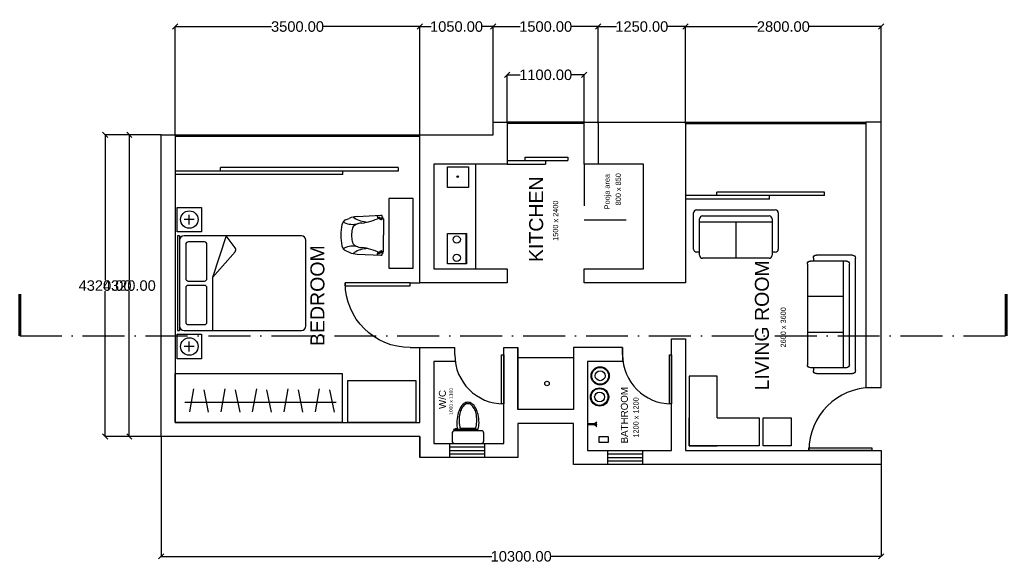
# Model space of a CAD drawing. Header units: millimetres. Extents: x 31008 to 110405, y 3669 to 34838.
# Drawn here: x 31008 to 45121, y 3669 to 11451 of the extents above; entities that cross this region are included whole.
import ezdxf

# ---------------------------------------------------------------- set-up
doc = ezdxf.new("R2010")
doc.units = ezdxf.units.MM
doc.header["$LTSCALE"] = 50
doc.header["$MEASUREMENT"] = 0
doc.linetypes.add('ACAD_ISO03W100', pattern=[30, 12, -18])
doc.linetypes.add('ACAD_ISO10W100', pattern=[18, 12, -3, 0, -3])
for name, color, linetype in [('door', 12, 'Continuous'), ('furniture', 100, 'Continuous'), ('railing', 230, 'Continuous'), ('walls', 30, 'Continuous'), ('windows', 130, 'Continuous')]:
    doc.layers.add(name, color=color, linetype=linetype)
doc.layers.add('measurement', color=50, linetype='Continuous', plot=False)
doc.styles.get("Standard").update_dxf_attribs({"font": 'arial.ttf'})
doc.dimstyles.get("Standard").update_dxf_attribs({"dimtxt": 150, "dimasz": 75, "dimexe": 0.18, "dimexo": 0.0625, "dimgap": 0.09, "dimtad": 0, "dimtih": 1, "dimtoh": 1, "dimzin": 0, "dimdsep": 46, "dimtxsty": 'Standard', "dimblk": 'OBLIQUE', "dimcen": 0.09, "dimadec": 0, "dimazin": 0, "dimtfac": 1, "dimtofl": 0, "dimtmove": 0, "dimatfit": 3, "dimldrblk": 'OBLIQUE', "dimfxl": 1, "dimtolj": 1, "dimtzin": 0, "dimarcsym": 0})

# ---------------------------------------------------------------- blocks, each defined once
blk = doc.blocks.new('*U2')
for p, q in [((0, 0), (0, -6)), ((40, 0), (40, -6))]:
    blk.add_line(p, q)
blk.add_lwpolyline([(0, 0), (0, 40), (1.75, 40), (1.75, 0)], close=True)
blk.add_arc((0, 0), 40, 0, 90)
blk = doc.blocks.new('_Oblique')
at = {"color": 0, "linetype": 'ByBlock', "lineweight": -2}
blk.add_line((-0.5, -0.5), (0.5, 0.5), dxfattribs=at)
blk = doc.blocks.new('*D9')
at = {"layer": 'Defpoints', "color": 0, "transparency": 16777216}
for p in [(32229, 9804), (33032, 9804), (33032, 5484)]:
    blk.add_point(p, dxfattribs=at)
at = {"layer": 'measurement', "color": 0, "lineweight": -2, "transparency": 16777216}
for p, q in [((33032, 9804), (32229, 9804)), ((32229, 9804), (32229, 7721)), ((32229, 5484), (32229, 7567)), ((33032, 5484), (32229, 5484))]:
    blk.add_line(p, q, dxfattribs=at)
at = {"layer": 'measurement', "color": 0, "lineweight": -2, "transparency": 16777216, "xscale": 75, "yscale": 75, "zscale": 75}
for p, rotation in [((32229, 9804), 90), ((32229, 5484), 270)]:
    blk.add_blockref('_Oblique', p, dxfattribs=dict(at, rotation=rotation))
at = {"layer": 'measurement', "color": 0, "transparency": 16777216, "insert": (32229, 7644), "char_height": 150, "attachment_point": 5}
blk.add_mtext('\\A1;4320.00', dxfattribs=at)
blk = doc.blocks.new('*D6')
at = {"layer": 'Defpoints', "color": 0, "transparency": 16777216}
for p in [(33032, 5484), (43332, 5084), (43332, 3768)]:
    blk.add_point(p, dxfattribs=at)
at = {"layer": 'measurement', "color": 0, "lineweight": -2, "transparency": 16777216}
for p, q in [((33032, 5484), (33032, 3767)), ((43332, 5084), (43332, 3767)), ((33032, 3768), (37761, 3768)), ((43332, 3768), (38602, 3768))]:
    blk.add_line(p, q, dxfattribs=at)
at = {"layer": 'measurement', "color": 0, "lineweight": -2, "transparency": 16777216, "xscale": 75, "yscale": 75, "zscale": 75, "rotation": 180}
blk.add_blockref('_Oblique', (33032, 3768), dxfattribs=at)
at = {"layer": 'measurement', "color": 0, "lineweight": -2, "transparency": 16777216, "xscale": 75, "yscale": 75, "zscale": 75}
blk.add_blockref('_Oblique', (43332, 3768), dxfattribs=at)
at = {"layer": 'measurement', "color": 0, "transparency": 16777216, "insert": (38182, 3768), "char_height": 150, "attachment_point": 5}
blk.add_mtext('\\A1;10300.00', dxfattribs=at)
blk = doc.blocks.new('*D10')
at = {"layer": 'Defpoints', "color": 0, "transparency": 16777216}
for p in [(32576, 9804), (33032, 9804), (33032, 5484)]:
    blk.add_point(p, dxfattribs=at)
at = {"layer": 'measurement', "color": 0, "lineweight": -2, "transparency": 16777216}
for p, q in [((33032, 9804), (32576, 9804)), ((32576, 9804), (32576, 7721)), ((32576, 5484), (32576, 7567)), ((33032, 5484), (32576, 5484))]:
    blk.add_line(p, q, dxfattribs=at)
at = {"layer": 'measurement', "color": 0, "lineweight": -2, "transparency": 16777216, "xscale": 75, "yscale": 75, "zscale": 75}
for p, rotation in [((32576, 9804), 90), ((32576, 5484), 270)]:
    blk.add_blockref('_Oblique', p, dxfattribs=dict(at, rotation=rotation))
at = {"layer": 'measurement', "color": 0, "transparency": 16777216, "insert": (32576, 7644), "char_height": 150, "attachment_point": 5}
blk.add_mtext('\\A1;4320.00', dxfattribs=at)
blk = doc.blocks.new('*D7')
at = {"layer": 'Defpoints', "color": 0, "transparency": 16777216}
for p in [(36732, 11352), (33232, 9804), (36732, 9804)]:
    blk.add_point(p, dxfattribs=at)
at = {"layer": 'measurement', "color": 0, "lineweight": -2, "transparency": 16777216}
for p, q in [((33232, 9804), (33232, 11352)), ((33232, 11352), (34612, 11352)), ((36732, 11352), (35351, 11352)), ((36732, 9804), (36732, 11352))]:
    blk.add_line(p, q, dxfattribs=at)
at = {"layer": 'measurement', "color": 0, "lineweight": -2, "transparency": 16777216, "xscale": 75, "yscale": 75, "zscale": 75, "rotation": 180}
blk.add_blockref('_Oblique', (33232, 11352), dxfattribs=at)
at = {"layer": 'measurement', "color": 0, "lineweight": -2, "transparency": 16777216, "xscale": 75, "yscale": 75, "zscale": 75}
blk.add_blockref('_Oblique', (36732, 11352), dxfattribs=at)
at = {"layer": 'measurement', "color": 0, "transparency": 16777216, "insert": (34982, 11352), "char_height": 150, "attachment_point": 5}
blk.add_mtext('\\A1;3500.00', dxfattribs=at)
blk = doc.blocks.new('*D11')
at = {"layer": 'Defpoints', "color": 0, "transparency": 16777216}
for p in [(37782, 11352), (37782, 9984), (36732, 9804)]:
    blk.add_point(p, dxfattribs=at)
at = {"layer": 'measurement', "color": 0, "lineweight": -2, "transparency": 16777216}
for p, q in [((36732, 9804), (36732, 11352)), ((36732, 11352), (36894, 11352)), ((37782, 11352), (37619, 11352)), ((37782, 9984), (37782, 11352))]:
    blk.add_line(p, q, dxfattribs=at)
at = {"layer": 'measurement', "color": 0, "lineweight": -2, "transparency": 16777216, "xscale": 75, "yscale": 75, "zscale": 75, "rotation": 180}
blk.add_blockref('_Oblique', (36732, 11352), dxfattribs=at)
at = {"layer": 'measurement', "color": 0, "lineweight": -2, "transparency": 16777216, "xscale": 75, "yscale": 75, "zscale": 75}
blk.add_blockref('_Oblique', (37782, 11352), dxfattribs=at)
at = {"layer": 'measurement', "color": 0, "transparency": 16777216, "insert": (37257, 11352), "char_height": 150, "attachment_point": 5}
blk.add_mtext('\\A1;1050.00', dxfattribs=at)
blk = doc.blocks.new('*D12')
at = {"layer": 'Defpoints', "color": 0, "transparency": 16777216}
for p in [(37782, 11352), (37782, 9984), (39282, 9984)]:
    blk.add_point(p, dxfattribs=at)
at = {"layer": 'measurement', "color": 0, "lineweight": -2, "transparency": 16777216}
for p, q in [((37782, 9984), (37782, 11352)), ((37782, 11352), (38169, 11352)), ((39282, 11352), (38894, 11352)), ((39282, 9984), (39282, 11352))]:
    blk.add_line(p, q, dxfattribs=at)
at = {"layer": 'measurement', "color": 0, "lineweight": -2, "transparency": 16777216, "xscale": 75, "yscale": 75, "zscale": 75, "rotation": 180}
blk.add_blockref('_Oblique', (37782, 11352), dxfattribs=at)
at = {"layer": 'measurement', "color": 0, "lineweight": -2, "transparency": 16777216, "xscale": 75, "yscale": 75, "zscale": 75}
blk.add_blockref('_Oblique', (39282, 11352), dxfattribs=at)
at = {"layer": 'measurement', "color": 0, "transparency": 16777216, "insert": (38532, 11352), "char_height": 150, "attachment_point": 5}
blk.add_mtext('\\A1;1500.00', dxfattribs=at)
blk = doc.blocks.new('*D8')
at = {"layer": 'Defpoints', "color": 0, "transparency": 16777216}
for p in [(39282, 11352), (39282, 9984), (40532, 9984)]:
    blk.add_point(p, dxfattribs=at)
at = {"layer": 'measurement', "color": 0, "lineweight": -2, "transparency": 16777216}
for p, q in [((39282, 9984), (39282, 11352)), ((39282, 11352), (39544, 11352)), ((40532, 11352), (40269, 11352)), ((40532, 9984), (40532, 11352))]:
    blk.add_line(p, q, dxfattribs=at)
at = {"layer": 'measurement', "color": 0, "lineweight": -2, "transparency": 16777216, "xscale": 75, "yscale": 75, "zscale": 75, "rotation": 180}
blk.add_blockref('_Oblique', (39282, 11352), dxfattribs=at)
at = {"layer": 'measurement', "color": 0, "lineweight": -2, "transparency": 16777216, "xscale": 75, "yscale": 75, "zscale": 75}
blk.add_blockref('_Oblique', (40532, 11352), dxfattribs=at)
at = {"layer": 'measurement', "color": 0, "transparency": 16777216, "insert": (39907, 11352), "char_height": 150, "attachment_point": 5}
blk.add_mtext('\\A1;1250.00', dxfattribs=at)
blk = doc.blocks.new('*D13')
at = {"layer": 'Defpoints', "color": 0, "transparency": 16777216}
for p in [(40532, 11352), (40532, 9984), (43332, 9984)]:
    blk.add_point(p, dxfattribs=at)
at = {"layer": 'measurement', "color": 0, "lineweight": -2, "transparency": 16777216}
for p, q in [((40532, 9984), (40532, 11352)), ((40532, 11352), (41561, 11352)), ((43332, 11352), (42303, 11352)), ((43332, 9984), (43332, 11352))]:
    blk.add_line(p, q, dxfattribs=at)
at = {"layer": 'measurement', "color": 0, "lineweight": -2, "transparency": 16777216, "xscale": 75, "yscale": 75, "zscale": 75, "rotation": 180}
blk.add_blockref('_Oblique', (40532, 11352), dxfattribs=at)
at = {"layer": 'measurement', "color": 0, "lineweight": -2, "transparency": 16777216, "xscale": 75, "yscale": 75, "zscale": 75}
blk.add_blockref('_Oblique', (43332, 11352), dxfattribs=at)
at = {"layer": 'measurement', "color": 0, "transparency": 16777216, "insert": (41932, 11352), "char_height": 150, "attachment_point": 5}
blk.add_mtext('\\A1;2800.00', dxfattribs=at)
blk = doc.blocks.new('*D14')
at = {"layer": 'Defpoints', "color": 0, "transparency": 16777216}
for p in [(39082, 10661), (37982, 9984), (39082, 9984)]:
    blk.add_point(p, dxfattribs=at)
at = {"layer": 'measurement', "color": 0, "lineweight": -2, "transparency": 16777216}
for p, q in [((37982, 9984), (37982, 10661)), ((37982, 10661), (38169, 10661)), ((39082, 10661), (38894, 10661)), ((39082, 9984), (39082, 10661))]:
    blk.add_line(p, q, dxfattribs=at)
at = {"layer": 'measurement', "color": 0, "lineweight": -2, "transparency": 16777216, "xscale": 75, "yscale": 75, "zscale": 75, "rotation": 180}
blk.add_blockref('_Oblique', (37982, 10661), dxfattribs=at)
at = {"layer": 'measurement', "color": 0, "lineweight": -2, "transparency": 16777216, "xscale": 75, "yscale": 75, "zscale": 75}
blk.add_blockref('_Oblique', (39082, 10661), dxfattribs=at)
at = {"layer": 'measurement', "color": 0, "transparency": 16777216, "insert": (38532, 10661), "char_height": 150, "attachment_point": 5}
blk.add_mtext('\\A1;1100.00', dxfattribs=at)
blk = doc.blocks.new('ghe 1600')
for p, q in [((-778.75, 166.875), (-778.75, 834.375)), ((-723.125, 890), (723.125, 890)), ((-611.875, 778.75), (611.875, 778.75)), ((778.75, 834.375), (778.75, 166.875)), ((-667.5, 55.625), (-667.5, 723.125)), ((-667.5, 667.5), (667.5, 667.5)), ((0, 667.5), (0, 0)), ((667.5, 723.125), (667.5, 55.625)), ((-667.5, 111.25), (-723.125, 111.25)), ((611.875, 0), (-611.875, 0)), ((723.125, 111.25), (667.5, 111.25))]:
    blk.add_line(p, q)
for centre, start, end in [((-723.125, 834.375), 90, 180), ((-611.875, 723.125), 90, 180), ((611.875, 723.125), 0, 90), ((723.125, 834.375), 0, 90), ((-723.125, 166.875), 180, 270), ((-611.875, 55.625), 180, 270), ((611.875, 55.625), 270, 0), ((723.125, 166.875), 270, 0)]:
    blk.add_arc(centre, 55.625, start, end)
blk = doc.blocks.new('sofa 2200')
for p, q in [((-2072, 151), (-2072, 818)), ((-2017, 874), (72, 874)), ((-1906, 762), (-39, 762)), ((128, 818), (128, 151)), ((-1961, 39), (-1961, 707)), ((-1961, 651), (16, 651)), ((-1306, 651), (-1306, -16)), ((-639, 651), (-639, -16)), ((16, 707), (16, 39)), ((-1961, 95), (-2017, 95)), ((72, 95), (16, 95)), ((-39, -16), (-1906, -16))]:
    blk.add_line(p, q)
for centre, start, end in [((-2017, 818), 90, 180), ((-1906, 707), 90, 180), ((-39, 707), 0, 90), ((72, 818), 0, 90), ((-2017, 151), 180, 270), ((-1906, 39), 180, 270), ((-39, 39), 270, 0), ((72, 151), 270, 0)]:
    blk.add_arc(centre, 55.6, start, end)
blk = doc.blocks.new('A$C238700B9')
for p, q in [((0.25, 0.65), (0.04, 0.65)), ((0.46, 0.65), (0.25, 0.65)), ((0, 0.61), (0, 0.49)), ((0.5, 0.49), (0.5, 0.61)), ((0.04, 0.45), (0.46, 0.45)), ((0.417, 0.425), (0.088, 0.425)), ((0.097, 0.45), (0.097, 0.425)), ((0.373, 0.407), (0.127, 0.407)), ((0.401, 0.45), (0.401, 0.425)), ((0.473, 0.443), (0.419, 0.443)), ((0.419, 0.443), (0.419, 0.428)), ((0.419, 0.428), (0.476, 0.428)), ((0.434, 0.443), (0.434, 0.45)), ((0.446, 0.45), (0.446, 0.443)), ((0.476, 0.428), (0.473, 0.443))]:
    blk.add_line(p, q)
for centre, radius, start, end in [((0.04, 0.61), 0.04, 90, 180), ((0.46, 0.61), 0.04, 0, 90), ((0.04, 0.49), 0.04, 180, 270), ((0.46, 0.49), 0.04, 270, 0), ((0.677, 0.3), 0.602, 168.0194, 177.6347), ((0.677, 0.325), 0.602, 180, 192.5733), ((0.591, 0.283), 0.481, 167.4267, 180), ((0.422, 0.32), 0.308, 163.5954, 167.4267), ((0.078, 0.32), 0.308, 12.5733, 16.4046), ((-0.091, 0.283), 0.481, 0, 12.5733), ((-0.177, 0.325), 0.602, 347.4267, 0), ((-0.177, 0.325), 0.602, 0, 9.5816), ((0.44, 0.434), 0.0169, 200.64, 339.36), ((0.466, 0.278), 0.385, 192.5733, 208.3008), ((0.591, 0.283), 0.481, 180, 192.5733), ((0.422, 0.245), 0.308, 192.5733, 208.3008), ((0.078, 0.245), 0.308, 331.6992, 347.4267), ((0.034, 0.278), 0.385, 331.6992, 347.4267), ((-0.091, 0.283), 0.481, 347.4267, 0), ((0.333, 0.206), 0.235, 208.3008, 232.4306), ((0.316, 0.188), 0.188, 208.3008, 232.4306), ((0.25, 0.099), 0.0988, 232.4306, 270), ((0.246, 0.091), 0.0682, 229.3166, 273.1139), ((0.254, 0.091), 0.0682, 266.8861, 310.6834), ((0.25, 0.099), 0.0988, 270, 307.5694), ((0.184, 0.188), 0.188, 307.5694, 331.6992), ((0.167, 0.206), 0.235, 307.5694, 331.6992)]:
    blk.add_arc(centre, radius, start, end)
blk = doc.blocks.new('A$C164346CA')
for p, q in [((0, 2.035), (0, 2)), ((1.5, 2.035), (0, 2.035)), ((1.5, 2), (1.5, 2.035)), ((1.5, 2), (0, 2)), ((0, 1.93), (0, 0.07)), ((0.673, 1.902), (0.132, 1.902)), ((1.364, 1.902), (0.823, 1.902)), ((1.5, 0.07), (1.5, 1.93)), ((0.092, 1.862), (0.092, 1.607)), ((0.713, 1.607), (0.713, 1.862)), ((0.783, 1.862), (0.783, 1.607)), ((1.404, 1.607), (1.404, 1.862)), ((0.132, 1.567), (0.673, 1.567)), ((0.823, 1.567), (1.364, 1.567)), ((0.839, 1.476), (0, 1.476)), ((0.839, 1.476), (1.245, 1.12)), ((1.5, 1.261), (0.839, 1.476)), ((1.308, 1.117), (1.5, 1.261)), ((0.07, 0), (1.43, 0))]:
    blk.add_line(p, q)
for centre, radius, start, end in [((0.07, 1.93), 0.07, 90, 180), ((0.132, 1.862), 0.04, 90, 180), ((0.673, 1.862), 0.04, 0, 90), ((0.823, 1.862), 0.04, 90, 180), ((1.364, 1.862), 0.04, 0, 90), ((1.43, 1.93), 0.07, 0, 90), ((0.132, 1.607), 0.04, 180, 270), ((0.673, 1.607), 0.04, 270, 0), ((0.823, 1.607), 0.04, 180, 270), ((1.364, 1.607), 0.04, 270, 0), ((1.278, 1.158), 0.05, 228.6958, 306.7579), ((0.07, 0.07), 0.07, 180, 270), ((1.43, 0.07), 0.07, 270, 0)]:
    blk.add_arc(centre, radius, start, end)
blk = doc.blocks.new('A$C16510C55')
for p, q in [((79, 640), (52, 577)), ((598, 640), (625, 577)), ((22, 443), (0, 41)), ((655, 443), (677, 41)), ((33, 99), (31, 65)), ((644, 99), (646, 65)), ((64, 0), (339, 0)), ((614, 0), (339, 0))]:
    blk.add_line(p, q)
for centre, radius, start, end in [((171, 601), 100, 96.3805, 157.031), ((109, 650), 21.2, 45.5254, 126.2468), ((339, -89), 809, 90, 102.761), ((339, -89), 809, 77.239, 90), ((506, 601), 100, 22.969, 83.6195), ((568, 650), 21.2, 53.7532, 134.4746), ((332, 442), 310, 154.3972, 179.9521), ((-193, 523), 347, 344.8788, 24.1964), ((253, 430), 100, 98.2423, 142.2714), ((339, -162), 699, 90, 98.2423), ((339, -162), 699, 81.7577, 90), ((424, 430), 100, 37.7286, 81.7577), ((870, 523), 347, 155.8036, 195.1212), ((345, 442), 310, 0.0479, 25.6028), ((37, 486), 12, 38.1382, 163.4905), ((-781, 477), 920, 333.4529, 353.1042), ((-421, 229), 538, 4.2641, 29.5168), ((332, 368), 200, 142.2714, 180.543), ((345, 368), 200, 359.457, 37.7286), ((1459, 477), 920, 186.8958, 206.5471), ((1099, 229), 538, 150.4832, 175.7359), ((640, 486), 12, 16.5095, 141.8618), ((25, 41), 25, 173.9961, 75.3808), ((9, 75), 33.6, 344.779, 99.7257), ((37, -41), 58, 78.3006, 101.6994), ((38, -6), 71.9, 78.7228, 95.0257), ((49, 41), 25, 270, 10.0083), ((66, 17), 17.4, 183.2091, 262.2329), ((48, 39), 25.8, 14.0669, 82.1014), ((629, 39), 25.8, 97.8986, 165.9331), ((629, 41), 25, 169.9917, 270), ((611, 17), 17.4, 277.7671, 356.7909), ((640, -6), 71.9, 84.9743, 101.2772), ((652, 41), 25, 104.6192, 6.0039), ((641, -41), 58, 78.3006, 101.6994), ((668, 75), 33.6, 80.2743, 195.221)]:
    blk.add_arc(centre, radius, start, end)
blk = doc.blocks.new('*U23')
for p, q in [((27, 137), (92, -181)), ((296, 134), (238, -195))]:
    blk.add_line(p, q)
blk = doc.blocks.new('*U24')
at = {"layer": 'furniture', "color": 0, "linetype": 'ByBlock', "lineweight": -2, "transparency": 16777216, "rotation": 89.99999999999999}
for p in [(25030, 11021), (25030, 10571), (25030, 10121), (25030, 9671), (25030, 9221)]:
    blk.add_blockref('*U23', p, dxfattribs=at)

msp = doc.modelspace()

# ---------------------------------------------------------------- linework, layer by layer
for p, q in [((39281.773, 9963.883), (39281.773, 9983.883)), ((38240.875, 9433.883), (38240.875, 9483.883)), ((38849.409, 9483.883), (38849.409, 9433.883)), ((33878.517, 9283.883), (33878.517, 9333.883)), ((36419.878, 9333.883), (36419.878, 9283.883)), ((35631.773, 9233.883), (35631.773, 9283.883)), ((40978.517, 8933.883), (40978.517, 8983.883)), ((42519.878, 8933.883), (42519.878, 8983.883)), ((37931.773, 6556.17), (37931.773, 6756.17)), ((37161.047, 5183.883), (37161.047, 5383.883)), ((37661.047, 5183.883), (37661.047, 5383.883))]:
    msp.add_line(p, q)
at = {"linetype": 'ACAD_ISO03W100'}
for p, q in [((39081.773, 9383.883), (39081.773, 8583.883)), ((39081.773, 8583.883), (39931.773, 8583.883))]:
    msp.add_line(p, q, dxfattribs=at)
at = {"linetype": 'ACAD_ISO10W100', "lineweight": 100}
for p, q in [((31008.5, 6923), (31008.5, 7673)), ((45121, 6923), (45121, 7673))]:
    msp.add_line(p, q, dxfattribs=at)
at = {"linetype": 'ACAD_ISO10W100'}
msp.add_line((31008.5, 6923), (45121, 6923), dxfattribs=at)
msp.add_circle((37259.916, 8041.899), 51.637)
at = {"layer": 'furniture'}
for p, q in [((37531.773, 7883.883), (37531.773, 9383.883)), ((33433.448, 8519.642), (33433.448, 8659.642)), ((33503.948, 8589.642), (33362.948, 8589.642)), ((37391.118, 8390.678), (37391.118, 7955.026)), ((33433.448, 6701.917), (33433.448, 6841.917)), ((33503.948, 6771.917), (33362.948, 6771.917)), ((38931.773, 6609.959), (38131.773, 6609.959)), ((35536, 5971.383), (33370.273, 5971.383)), ((39131.773, 5668.088), (39231.773, 5668.088)), ((39131.773, 5658.088), (39231.773, 5658.088)), ((39231.773, 5668.088), (39265.75, 5694.995)), ((39231.773, 5658.088), (39265.75, 5627.737)), ((39234.975, 5667.13), (39265.75, 5676.897)), ((39234.975, 5664.044), (39265.75, 5664.092)), ((39234.982, 5659.982), (39265.774, 5649.024))]:
    msp.add_line(p, q, dxfattribs=at)
for points in [[(37126.255, 9046.637), (37126.255, 9346.637), (37426.255, 9346.637), (37426.255, 9046.637)], [(36637.5, 7893.5), (36637.5, 8893.5), (36287.5, 8893.5), (36287.5, 7893.5)], [(33258.948, 8414.642), (33258.948, 8764.642), (33608.948, 8764.642), (33608.948, 8414.642)], [(37126.255, 7955.026), (37126.255, 8390.678), (37401.255, 8390.678), (37401.255, 7955.026)], [(33258.948, 6596.917), (33258.948, 6946.917), (33608.948, 6946.917), (33608.948, 6596.917)], [(35619.5, 5683.883), (33231.773, 5683.883), (33231.773, 6383.883), (35619.5, 6383.883)], [(35703.5, 5683.883), (35703.5, 6283.883), (36673, 6283.883), (36673, 5683.883)], [(41645.081, 5349.271), (41645.081, 5749.271), (42045.081, 5749.271), (42045.081, 5349.271)]]:
    msp.add_lwpolyline(points, close=True, dxfattribs=at)
for points in [[(40983.94, 5749.271), (40983.94, 6349.271), (40583.94, 6349.271), (40583.94, 5349.271), (40983.94, 5349.271)], [(40983.94, 5749.271), (41583.94, 5749.271), (41583.94, 5349.271), (40583.94, 5349.271), (40583.94, 5749.271)]]:
    msp.add_lwpolyline(points, dxfattribs=at)
msp.add_lwpolyline([(39425.997, 5401.094, 0.414213562), (39429.103, 5404.2), (39429.103, 5475.804, 0.414213562), (39425.997, 5478.91), (39293.575, 5478.91, 0.414213562), (39290.469, 5475.804), (39290.469, 5404.2, 0.414213562), (39293.575, 5401.094)], format="xyb", close=True, dxfattribs=at)
for centre, radius in [((37274.067, 9203.96), 10.415), ((33433.948, 8589.642), 125), ((37259.916, 8303.089), 51.637), ((33433.948, 6771.917), 125), ((39311.515, 6353.197), 130.318), ((39311.515, 6353.197), 120.318), ((39311.515, 6353.197), 70.318), ((38550.455, 6242.336), 32.331), ((39303.266, 6050.292), 130.318), ((39303.266, 6050.292), 120.318), ((39303.266, 6050.292), 70.318)]:
    msp.add_circle(centre, radius, dxfattribs=at)
at = {"layer": 'railing'}
for p, q in [((39081.773, 9983.883), (37981.773, 9983.883)), ((39081.773, 9963.883), (37981.773, 9963.883)), ((40531.773, 9963.883), (43111.773, 9963.883)), ((33231.773, 9803.883), (36731.773, 9803.883)), ((33231.773, 9783.883), (36731.773, 9783.883))]:
    msp.add_line(p, q, dxfattribs=at)
msp.add_lwpolyline([(40531.773, 9963.883), (40531.773, 9983.883), (43111.773, 9983.883)], dxfattribs=at)
at = {"layer": 'walls'}
for p, q in [((39281.773, 9963.883), (39281.773, 9383.883)), ((39631.773, 6756.17), (39631.773, 6556.17)), ((38131.773, 5668.895), (38131.773, 5183.883)), ((36731.773, 5483.883), (36731.773, 5183.883))]:
    msp.add_line(p, q, dxfattribs=at)
for points in [[(36731.773, 9803.883), (37781.773, 9803.883), (37781.773, 9983.883), (37981.773, 9983.883), (37981.773, 9383.883), (36931.773, 9383.883), (36931.773, 7883.883), (37981.773, 7883.883), (37981.773, 7683.883), (36731.773, 7683.883), (36731.773, 9803.883)], [(40531.773, 9963.883), (40531.773, 8933.883), (40531.773, 7683.883), (39081.773, 7683.883), (39081.773, 7883.883), (39931.773, 7883.883), (39931.773, 9383.883), (39081.773, 9383.883), (39081.773, 9983.883), (39281.773, 9983.883), (40531.773, 9983.883)], [(39631.773, 6556.17), (39131.773, 6556.17), (39131.773, 5283.883), (40331.773, 5283.883), (40331.773, 6883.883), (40531.773, 6883.883), (40531.773, 5283.883), (43131.773, 5283.883), (43331.773, 5283.883), (43331.773, 5083.883), (40131.773, 5083.883), (38931.773, 5083.883), (38931.773, 5668.895), (38131.773, 5668.895), (38131.773, 5183.883), (36731.773, 5183.883), (36731.773, 5483.883), (33031.773, 5483.883), (33031.773, 9803.883), (33231.773, 9803.883), (33231.773, 9283.883), (33231.773, 5683.883), (36731.773, 5683.883), (36731.773, 6756.17), (37231.773, 6756.17)], [(37238.249, 6556.17), (36931.773, 6556.17), (36931.773, 5383.883), (37931.773, 5383.883), (37931.773, 6756.17), (38131.773, 6756.17)], [(39631.773, 6756.17), (38931.773, 6756.17), (38931.773, 5868.895), (38131.773, 5868.895), (38131.773, 6756.17), (38131.773, 5868.895)]]:
    msp.add_lwpolyline(points, dxfattribs=at)
msp.add_lwpolyline([(43111.773, 9983.883), (43111.773, 6183.883), (43331.773, 6183.883), (43331.773, 9983.883)], close=True, dxfattribs=at)
at = {"layer": 'windows'}
for p, q in [((38240.875, 9483.883), (38849.409, 9483.883)), ((36419.878, 9333.883), (33878.517, 9333.883)), ((37981.773, 9433.883), (38849.409, 9433.883)), ((37981.773, 9383.883), (38531.773, 9383.883)), ((38531.773, 9433.883), (38531.773, 9383.883)), ((36419.878, 9283.883), (33231.773, 9283.883)), ((35631.773, 9233.883), (33231.773, 9233.883)), ((42519.878, 8933.883), (40531.773, 8933.883)), ((42519.878, 8983.883), (40978.517, 8983.883)), ((41731.773, 8883.883), (41731.773, 8933.883)), ((41731.773, 8883.883), (40531.773, 8883.883)), ((37161.047, 5333.883), (37661.047, 5333.883)), ((37161.047, 5283.883), (37661.047, 5283.883)), ((37161.047, 5233.883), (37661.047, 5233.883)), ((39418.58, 5283.883), (39418.58, 5083.883)), ((39418.58, 5233.883), (39918.58, 5233.883)), ((39918.58, 5283.883), (39918.58, 5083.883)), ((39418.58, 5183.883), (39918.58, 5183.883)), ((39418.58, 5133.883), (39918.58, 5133.883))]:
    msp.add_line(p, q, dxfattribs=at)

# ---------------------------------------------------------------- block references
at = {"layer": 'door'}
for p, xscale, yscale, zscale, rotation in [((36592.616, 7683.883), -23.19283880951475, 23.19283880951475, 23.19283880951475, 90), ((37931.773, 6651.17), 17.49999999999998, 17.49999999999998, 17.49999999999998, 180), ((40331.773, 6651.17), 17.49999999999998, 17.49999999999998, 17.49999999999998, 180), ((43196.773, 5283.883), 22.49999999999996, 22.49999999999996, 22.49999999999996, 90)]:
    msp.add_blockref('*U2', p, dxfattribs=dict(at, xscale=xscale, yscale=yscale, zscale=zscale, rotation=rotation))
at = {"layer": 'furniture'}
for name, p, xscale, yscale, zscale, rotation in [('A$C16510C55', (36211.306, 8077.736), 0.8472222222028387, 0.8472222222028387, 0.8472222222028387, 90), ('A$C164346CA', (35100.282, 7003.158), 902.3258693669846, 902.3258693669846, 902.3258693669846, 90), ('sofa 2200', (42288.585, 7982.534), -0.7713672952570952, 0.7713672952570952, 0.7713672952570952, 270)]:
    msp.add_blockref(name, p, dxfattribs=dict(at, xscale=xscale, yscale=yscale, zscale=zscale, rotation=rotation))
at = {"layer": 'furniture', "xscale": 0.7778243049875132, "yscale": 0.7778243049875132, "zscale": 0.7778243049875132}
msp.add_blockref('ghe 1600', (41253.344, 8035.732), dxfattribs=at)
at = {"layer": 'furniture', "rotation": 90}
msp.add_blockref('*U24', (44757.5, -19059), dxfattribs=at)
at = {"layer": 'furniture', "color": 7, "xscale": 907.3340915532824, "yscale": 907.3340915532824, "zscale": 907.3340915532824, "rotation": 180}
msp.add_blockref('A$C238700B9', (37647.028, 5974.376), dxfattribs=at)

# ---------------------------------------------------------------- texts
at = {"attachment_point": 1, "rotation": 90}
for s, width, insert, char_height in [('KITCHEN', 1222.02074, (38295.874, 7981.473), 200), ('BEDROOM', 1851.98829, (35166.644, 6778.645), 200), ('LIVING ROOM', 2075.96249, (41525.181, 6144.223), 200), ('W/C', 920.83455, (37004.478, 5878.054), 100), ('1000 x 1100', 417.35222, (37152.257, 5794.188), 50), ('BATHROOM', 711.00941, (39607.527, 5385.241), 100), ('1200 x 1200', 691.22468, (39786.656, 5468.353), 75)]:
    msp.add_mtext_dynamic_manual_height_columns(s, width=width, gutter_width=1, heights=[0], dxfattribs=dict(at, insert=insert, char_height=char_height))
at = {"linetype": 'ACAD_ISO03W100', "char_height": 75, "attachment_point": 1, "rotation": 90}
for s, width, insert in [('Pooja area', 691.05621, (39372.886, 8735.94)), ('800 x 850', 522.92284, (39533.397, 8793.452)), ('1500 x 2400', 1003.094, (38635.962, 8285.559)), ('2600 x 3600', 1449.00947, (41893.624, 6758.415))]:
    msp.add_mtext_dynamic_manual_height_columns(s, width=width, gutter_width=1, heights=[0], dxfattribs=dict(at, insert=insert))

# ---------------------------------------------------------------- dimensions: what is measured, and where the dimension line sits
at = {"layer": 'measurement'}
for base, p1, p2, angle, picture, middle in [((36731.773, 11351.965), (33231.773, 9803.883), (36731.773, 9803.883), 180, '*D7', (34981.773, 11351.965)), ((37781.773, 11352.145), (36731.773, 9803.883), (37781.773, 9983.883), 180, '*D11', (37256.773, 11352.145)), ((37781.773, 11352.145), (39281.773, 9983.883), (37781.773, 9983.883), 180, '*D12', (38531.773, 11352.145)), ((39281.773, 11352.145), (40531.773, 9983.883), (39281.773, 9983.883), 180, '*D8', (39906.773, 11352.145)), ((40531.773, 11352.145), (43331.773, 9983.883), (40531.773, 9983.883), 180, '*D13', (41931.773, 11352.145)), ((39081.773, 10661.081), (37981.773, 9983.883), (39081.773, 9983.883), 180, '*D14', (38531.773, 10661.081)), ((32228.909, 9803.883), (33031.773, 5483.883), (33031.773, 9803.883), 90, '*D9', (32228.909, 7643.883)), ((32576.419, 9803.883), (33031.773, 5483.883), (33031.773, 9803.883), 90, '*D10', (32576.419, 7643.883)), ((43331.773, 3767.597), (33031.773, 5483.883), (43331.773, 5083.883), 180, '*D6', (38181.773, 3767.597))]:
    dim = msp.add_linear_dim(base=base, p1=p1, p2=p2, angle=angle, dimstyle='Standard', dxfattribs=at)
    dim.commit()
    dim.dimension.update_dxf_attribs({"geometry": picture, "text_midpoint": middle})

doc.saveas('drawing.dxf')
